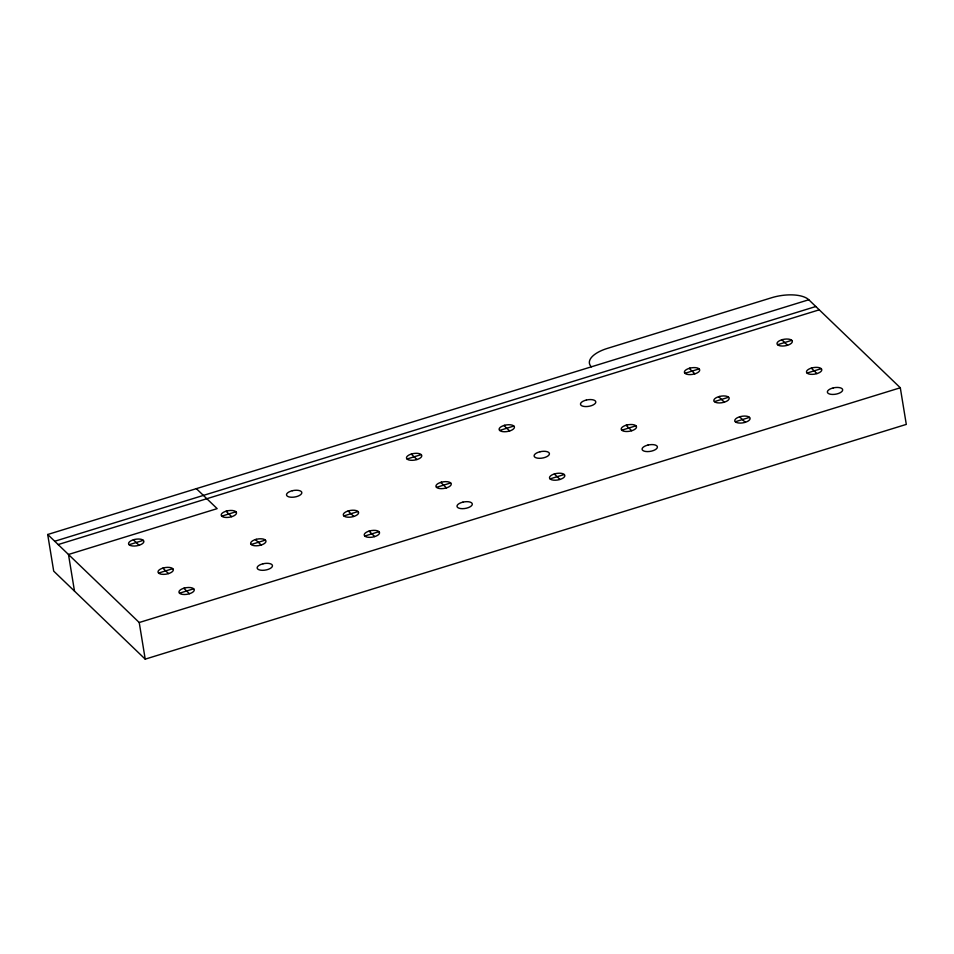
<?xml version="1.0" encoding="UTF-8"?>
<svg xmlns="http://www.w3.org/2000/svg" width="954" height="954" viewBox="0 0 954 954"><rect width="100%" height="100%" fill="white"/><g stroke="black" fill="none" stroke-linecap="round" stroke-linejoin="round"><path stroke-width="1.43" d="M47.7 534.502L808.789 299.759L900.302 387.777L906.3 424.399L145.211 659.142L53.698 571.124L47.7 534.502L139.224 622.521L145.211 659.142M54.724 541.264L815.813 306.52M58.17 544.567L819.247 309.823M129.16 544.71L143.267 540.358M221.793 516.138L235.912 511.785M407.072 458.993L421.179 454.641M499.705 430.421L513.824 426.068M684.984 373.276L699.091 368.924M777.617 344.704L791.737 340.351M158.614 573.044L172.734 568.691M251.26 544.472L265.367 540.119M343.893 515.899L358 511.547M436.527 487.327L450.646 482.974M621.805 430.182L635.913 425.83M714.439 401.61L728.558 397.258M807.084 373.038L821.191 368.685M179.555 593.173L193.662 588.821M364.833 536.029L378.941 531.676M550.1 478.884L564.219 474.532M735.379 421.74L749.486 417.387M139.224 622.521L900.302 387.777M781.851 339.803L787.503 345.241M811.317 368.149L816.958 373.574M689.217 368.375L694.87 373.813M718.672 396.709L724.324 402.147M739.612 416.85L745.265 422.288M626.039 425.281L631.691 430.719M503.939 425.52L509.591 430.958M554.334 473.995L559.986 479.433M411.305 454.092L416.958 459.53M440.76 482.426L446.412 487.864M348.127 510.998L353.779 516.436M369.055 531.139L374.707 536.577M226.026 511.237L231.679 516.674M255.481 539.57L261.134 545.008M196.369 488.651L217.154 508.637L68.485 554.489L74.484 591.11M133.393 539.809L139.034 545.247M162.848 568.143L168.5 573.581M183.788 588.284L189.429 593.722M808.789 299.759A28.882 12.39 -9.3 0 0 771.643 297.731L607.293 348.425A28.882 12.39 -9.3 0 0 591.385 366.813M134.18 539.559L132.332 540.155A7.751 3.327 -9.3 0 0 128.826 544.412L129.601 545.116A7.751 3.327 -9.3 0 0 138.258 545.497L140.095 544.913A7.751 3.327 -9.3 0 0 143.601 540.656L142.826 539.952A7.751 3.327 -9.3 0 0 134.18 539.559M226.813 510.986L224.965 511.582A7.751 3.327 -9.3 0 0 221.459 515.84L222.246 516.543A7.751 3.327 -9.3 0 0 230.892 516.925L232.74 516.341A7.751 3.327 -9.3 0 0 236.246 512.083L235.459 511.38A7.751 3.327 -9.3 0 0 226.813 510.986M412.092 453.842L410.244 454.438A7.751 3.327 -9.3 0 0 406.738 458.695L407.513 459.399A7.751 3.327 -9.3 0 0 416.171 459.78L418.007 459.196A7.751 3.327 -9.3 0 0 421.513 454.939L420.738 454.235A7.751 3.327 -9.3 0 0 412.092 453.842M504.726 425.269L502.877 425.866A7.751 3.327 -9.3 0 0 499.371 430.123L500.158 430.826A7.751 3.327 -9.3 0 0 508.804 431.208L510.652 430.624A7.751 3.327 -9.3 0 0 514.158 426.366L513.371 425.663A7.751 3.327 -9.3 0 0 504.726 425.269M690.004 368.137L688.156 368.721A7.751 3.327 -9.3 0 0 684.65 372.978L685.425 373.682A7.751 3.327 -9.3 0 0 694.083 374.063L695.919 373.479A7.751 3.327 -9.3 0 0 699.425 369.222L698.65 368.518A7.751 3.327 -9.3 0 0 690.004 368.137M782.638 339.564L780.789 340.149A7.751 3.327 -9.3 0 0 777.283 344.406L778.07 345.109A7.751 3.327 -9.3 0 0 786.716 345.491L788.564 344.907A7.751 3.327 -9.3 0 0 792.07 340.65L791.283 339.946A7.751 3.327 -9.3 0 0 782.638 339.564M163.635 567.892L161.786 568.489A7.751 3.327 -9.3 0 0 158.281 572.746L159.068 573.449A7.751 3.327 -9.3 0 0 167.713 573.831L169.562 573.247A7.751 3.327 -9.3 0 0 173.068 568.989L172.28 568.286A7.751 3.327 -9.3 0 0 163.635 567.892M256.268 539.32L254.432 539.916A7.751 3.327 -9.3 0 0 250.926 544.174L251.701 544.877A7.751 3.327 -9.3 0 0 260.347 545.259L262.195 544.674A7.751 3.327 -9.3 0 0 265.701 540.417L264.926 539.714A7.751 3.327 -9.3 0 0 256.268 539.32M348.914 510.748L347.065 511.344A7.751 3.327 -9.3 0 0 343.559 515.601L344.334 516.305A7.751 3.327 -9.3 0 0 352.992 516.686L354.828 516.102A7.751 3.327 -9.3 0 0 358.334 511.845L357.559 511.141A7.751 3.327 -9.3 0 0 348.914 510.748M441.547 482.175L439.699 482.772A7.751 3.327 -9.3 0 0 436.193 487.029L436.98 487.732A7.751 3.327 -9.3 0 0 445.625 488.114L447.474 487.53A7.751 3.327 -9.3 0 0 450.98 483.273L450.193 482.569A7.751 3.327 -9.3 0 0 441.547 482.175M626.826 425.043L624.977 425.627A7.751 3.327 -9.3 0 0 621.471 429.884L622.258 430.588A7.751 3.327 -9.3 0 0 630.904 430.969L632.74 430.385A7.751 3.327 -9.3 0 0 636.246 426.128L635.471 425.424A7.751 3.327 -9.3 0 0 626.826 425.043M719.459 396.47L717.611 397.055A7.751 3.327 -9.3 0 0 714.105 401.312L714.892 402.016A7.751 3.327 -9.3 0 0 723.537 402.397L725.386 401.813A7.751 3.327 -9.3 0 0 728.892 397.556L728.105 396.852A7.751 3.327 -9.3 0 0 719.459 396.47M812.092 367.898L810.256 368.482A7.751 3.327 -9.3 0 0 806.75 372.74L807.525 373.443A7.751 3.327 -9.3 0 0 816.183 373.825L818.019 373.241A7.751 3.327 -9.3 0 0 821.525 368.983L820.75 368.28A7.751 3.327 -9.3 0 0 812.092 367.898M184.575 588.034L182.727 588.618A7.751 3.327 -9.3 0 0 179.221 592.875L179.996 593.579A7.751 3.327 -9.3 0 0 188.653 593.972L190.49 593.376A7.751 3.327 -9.3 0 0 193.996 589.119L193.221 588.415A7.751 3.327 -9.3 0 0 184.575 588.034M369.842 530.889L368.005 531.473A7.751 3.327 -9.3 0 0 364.5 535.731L365.275 536.434A7.751 3.327 -9.3 0 0 373.92 536.828L375.769 536.231A7.751 3.327 -9.3 0 0 379.275 531.974L378.488 531.271A7.751 3.327 -9.3 0 0 369.842 530.889M555.121 473.744L553.272 474.329A7.751 3.327 -9.3 0 0 549.766 478.586L550.553 479.29A7.751 3.327 -9.3 0 0 559.199 479.683L561.047 479.087A7.751 3.327 -9.3 0 0 564.553 474.83L563.766 474.126A7.751 3.327 -9.3 0 0 555.121 473.744M740.399 416.6L738.551 417.184A7.751 3.327 -9.3 0 0 735.045 421.441L735.82 422.145A7.751 3.327 -9.3 0 0 744.478 422.539L746.314 421.942A7.751 3.327 -9.3 0 0 749.82 417.697L749.045 416.981A7.751 3.327 -9.3 0 0 740.399 416.6M586.388 400.036L584.516 400.597A7.751 3.327 -9.3 0 0 580.676 404.83L581.391 405.557A7.751 3.327 -9.3 0 0 589.894 406.106L591.766 405.557A7.751 3.327 -9.3 0 0 595.606 401.312L594.891 400.585A7.751 3.327 -9.3 0 0 586.388 400.036M292.413 490.702L290.541 491.262A7.751 3.327 -9.3 0 0 286.701 495.508L287.416 496.235A7.751 3.327 -9.3 0 0 295.919 496.784L297.791 496.223A7.751 3.327 -9.3 0 0 301.631 491.978L300.915 491.262A7.751 3.327 -9.3 0 0 292.413 490.702M540.024 451.755L538.151 452.315A7.751 3.327 -9.3 0 0 534.312 456.561L535.015 457.276A7.751 3.327 -9.3 0 0 543.53 457.837L545.402 457.276A7.751 3.327 -9.3 0 0 549.23 453.031L548.526 452.303A7.751 3.327 -9.3 0 0 540.024 451.755M833.271 387.908L831.399 388.469A7.751 3.327 -9.3 0 0 827.559 392.702L828.263 393.43A7.751 3.327 -9.3 0 0 836.765 393.978L838.638 393.418A7.751 3.327 -9.3 0 0 842.477 389.184L841.774 388.457A7.751 3.327 -9.3 0 0 833.271 387.908M647.993 445.053L646.12 445.613A7.751 3.327 -9.3 0 0 642.28 449.847L642.984 450.574A7.751 3.327 -9.3 0 0 651.499 451.123L653.371 450.562A7.751 3.327 -9.3 0 0 657.211 446.329L656.495 445.601A7.751 3.327 -9.3 0 0 647.993 445.053M462.905 502.138L461.032 502.698A7.751 3.327 -9.3 0 0 457.193 506.932L457.896 507.659A7.751 3.327 -9.3 0 0 466.411 508.208L468.283 507.647A7.751 3.327 -9.3 0 0 472.111 503.414L471.407 502.686A7.751 3.327 -9.3 0 0 462.905 502.138M263.054 563.778L261.193 564.327A7.751 3.327 -9.3 0 0 257.353 568.572L258.057 569.299A7.751 3.327 -9.3 0 0 266.56 569.848L268.432 569.288A7.751 3.327 -9.3 0 0 272.272 565.054L271.568 564.327A7.751 3.327 -9.3 0 0 263.054 563.778"/></g></svg>
